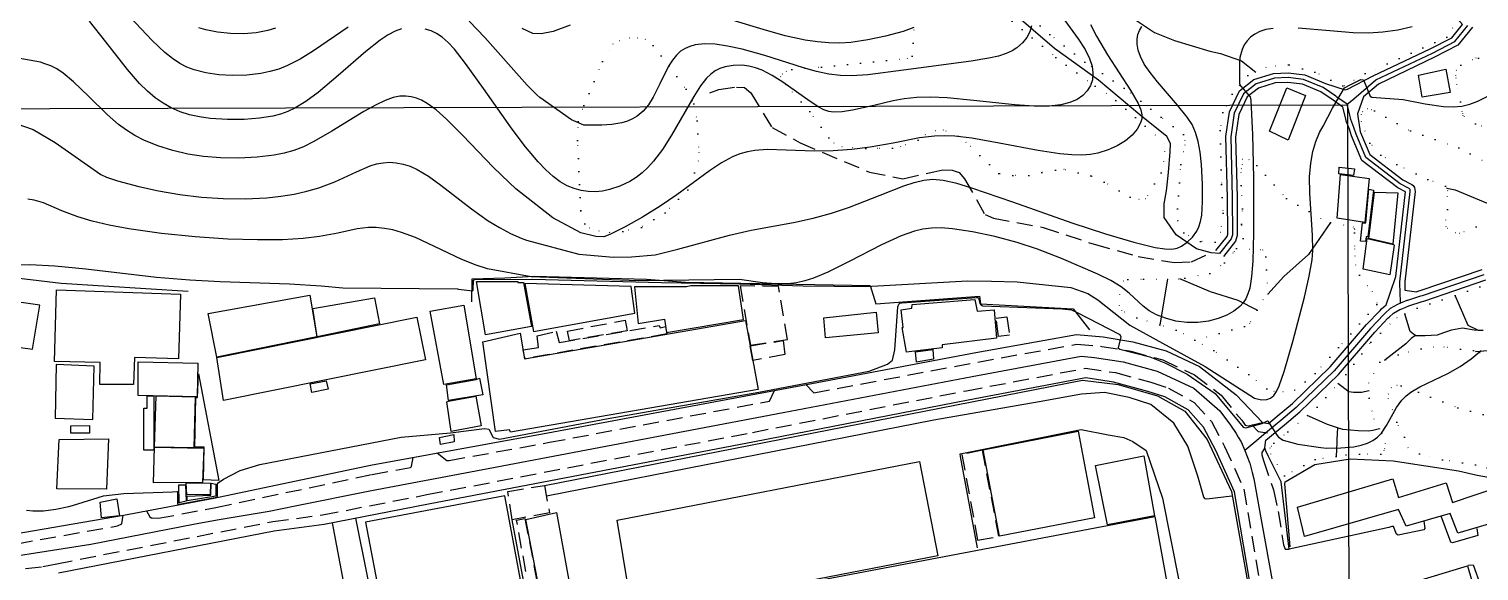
# Model space of a CAD drawing. Header units: millimetres. Extents: x 220021 to 223505, y 489325 to 491820.
# Drawn here: x 222277.7 to 222733.4, y 491116.6 to 491286.8 of the extents above; entities that cross this region are included whole.
import ezdxf

# ---------------------------------------------------------------- set-up
doc = ezdxf.new("R2010")
doc.units = ezdxf.units.MM
for name, pattern in [('15M2P5', [17.5, 15, -2.5]), ('5M2P5', [7.5, 5, -2.5]), ('AM4', [4, 0, -4])]:
    doc.linetypes.add(name, pattern=pattern)
for name, color, linetype in [('A0013110', 8, 'Continuous'), ('A0013117', 8, 'Continuous'), ('A0013118', 8, 'Continuous'), ('A0023119', 8, '5M2P5'), ('A0023210', 8, 'Continuous'), ('A0033324', 8, '5M2P5'), ('B0014110', 8, 'Continuous'), ('B0014111', 8, 'Continuous'), ('B0014112', 8, 'Continuous'), ('B0014113', 8, 'Continuous'), ('B0014116', 8, '5M2P5'), ('B0024120', 8, 'B0024120'), ('D0015112', 8, '15M2P5'), ('D0025111', 8, 'AM4'), ('F0017111', 8, 'Continuous'), ('F0017114', 8, 'Continuous'), ('F0047224', 8, 'Continuous'), ('zd001', 7, 'Continuous')]:
    doc.layers.add(name, color=color, linetype=linetype)
doc.linetypes.add('B0024120', pattern='A,10,-1.75,[133,ltypeshp.shx,S=0.75,R=0,X=0,Y=0],-3.25', length=15)

msp = doc.modelspace()

# ---------------------------------------------------------------- linework, layer by layer
at = {"layer": 'A0013110'}
for points in [[(222650.73, 491217.219), (222654.21, 491221.555), (222654.448, 491222.329), (222654.36, 491233.775), (222653.867, 491253.008), (222654.978, 491260.754), (222658.168, 491267.329), (222662.638, 491270.912), (222668.832, 491272.789), (222673.445, 491273.014), (222678.676, 491272.374), (222685.173, 491269.674), (222691.334, 491267.684), (222692.036, 491267.822), (222700.18, 491272.021), (222718.104, 491280.554), (222724.838, 491284.017), (222728.181, 491288.21), (222725.798, 491290.92), (222719.299, 491295.747), (222705.513, 491301.873), (222691.044, 491308.509), (222681.717, 491314.018)], [(222731.336, 491287.356), (222726.782, 491281.643), (222719.436, 491277.866), (222701.82, 491269.479), (222697.061, 491265.456), (222695.266, 491260.165), (222695.306, 491259.354), (222696.101, 491254.496), (222696.189, 491254.218), (222699.087, 491247.332), (222709.473, 491239.446), (222712.296, 491237.933), (222712.694, 491237.588), (222713.18, 491236.94), (222713.331, 491235.716), (222710.072, 491207.346), (222710.147, 491204.734), (222713.713, 491204.262), (222714.466, 491204.503), (222714.963, 491204.669), (222734.349, 491211.237)], [(222272.789, 491128.159), (222307.385, 491134.08), (222335.833, 491139.486), (222385.02, 491149.819), (222440.72, 491159.928), (222523.705, 491175.438), (222575.326, 491185.145), (222606.886, 491190.801), (222615.28, 491190.086), (222624.644, 491188.559), (222635.077, 491185.652), (222645.597, 491180.795), (222657.06, 491171.898), (222665.412, 491163.179), (222667.298, 491162.929), (222670.008, 491165.173), (222674.777, 491169.19), (222686.655, 491180.662), (222698.042, 491193.924), (222702.308, 491198.404), (222702.801, 491198.865), (222704.202, 491200.191), (222705.435, 491203.795), (222707.254, 491209.096), (222710.298, 491235.6), (222707.847, 491236.914), (222696.633, 491245.428), (222693.371, 491253.182), (222692.698, 491255.31), (222691.664, 491257.85), (222691.507, 491258.548), (222690.659, 491262.236), (222687.527, 491264.396), (222683.727, 491267.026), (222677.904, 491269.446), (222673.335, 491270.006), (222669.348, 491269.811), (222664.062, 491268.208), (222660.572, 491265.411), (222657.882, 491259.866), (222656.873, 491252.832), (222657.36, 491233.825), (222657.452, 491221.891), (222656.91, 491220.125), (222653.07, 491215.341)], [(222673.771, 491123.454), (222671.211, 491144.526), (222667.26, 491152.523), (222666.301, 491154.558), (222666.141, 491155.258), (222666.424, 491157.661), (222672.252, 491162.487), (222677.123, 491166.59), (222689.205, 491178.258), (222700.638, 491191.576), (222704.772, 491195.916), (222705.199, 491196.315), (222706.532, 491197.577), (222708.525, 491198.639), (222709.44, 491199.028), (222711.347, 491199.827), (222715.554, 491201.177), (222716.077, 491201.351), (222735.591, 491207.963)], [(222661.27, 491113.696), (222656.613, 491141.431), (222650.742, 491154.379), (222646.833, 491161.784), (222641.966, 491167.126), (222634.66, 491171.221), (222629.367, 491172.952), (222618.535, 491175.915), (222609.828, 491177.208), (222572.881, 491170.233), (222505.667, 491157.159), (222403.311, 491137.599), (222370.476, 491131.217), (222354.813, 491129.114), (222287, 491115.899)], [(222661.981, 491162.424), (222663.974, 491160.343), (222666.905, 491159.955)]]:
    msp.add_lwpolyline(points, dxfattribs=at)
at = {"layer": 'A0013117'}
msp.add_lwpolyline([(222651.9, 491216.28), (222649.25, 491216.517), (222644.606, 491217.739), (222638.227, 491222.146), (222634.503, 491227.521), (222634.467, 491231.83), (222635.149, 491235.965), (222635.818, 491241.662), (222636.372, 491248.148), (222636.44, 491250.858), (222635.283, 491253.028), (222626.81, 491259.777), (222613.869, 491270.666), (222599.95, 491280.608), (222586.562, 491292.203), (222577.003, 491300.447), (222573.206, 491306.816), (222567.304, 491321.598)], dxfattribs=at)
at = {"layer": 'A0013118'}
for points in [[(222655.747, 491140.09), (222647.84, 491139.133), (222647.334, 491139.253), (222646.917, 491139.712), (222645.082, 491146.305), (222641.924, 491155.727), (222637.49, 491162.98), (222630.225, 491168.872), (222623.472, 491171.077), (222615.668, 491172.663), (222608.529, 491172.144), (222595.156, 491169.732), (222562.12, 491163.938), (222440.381, 491140.069)], [(222575.769, 491123.807), (222570.415, 491152.543), (222570.34, 491153.413), (222608.352, 491161.012), (222616.846, 491159.313), (222621.735, 491158.529), (222624.589, 491157.279), (222628.814, 491154.404), (222633.935, 491139.415), (222646.791, 491074.502), (222646.89, 491073.36), (222645.483, 491071.206), (222644.165, 491070.309), (222481.747, 491038.734), (222480.624, 491039.137), (222479.164, 491040.198), (222478.577, 491041.12), (222466.337, 491103.06), (222467.244, 491103.252)], [(222380.344, 491133.135), (222387.413, 491097.769)], [(222732.71, 491129.897), (222733.057, 491127.748), (222725.096, 491125.461), (222724.528, 491125.578), (222721.491, 491133.801)], [(222379.315, 491098.917), (222373.139, 491131.735)], [(222716.069, 491132.239), (222716.347, 491129.936), (222716.036, 491129.483), (222707.974, 491127.841), (222707.459, 491128.17), (222706.485, 491130.556), (222706.009, 491130.492), (222705.042, 491130.277), (222673.771, 491123.454)], [(222729.889, 491118.386), (222731.548, 491118.512), (222736.408, 491105.155), (222745.162, 491112.923), (222737.688, 491131.584)]]:
    msp.add_lwpolyline(points, dxfattribs=at)
at = {"layer": 'A0023119'}
msp.add_lwpolyline([(222491.631, 491266.68), (222494.514, 491267.764), (222500.013, 491268.548), (222502.546, 491268.364), (222504.591, 491266.714), (222511.224, 491255.799), (222520.113, 491250.996), (222541.845, 491241.845), (222552.334, 491239.73), (222562.077, 491241.912), (222564.873, 491242.498), (222567.802, 491242.442), (222570.066, 491241.654), (222571.698, 491239.715), (222578.156, 491228.489), (222580.799, 491227.348), (222596.455, 491224.44), (222612.467, 491219.171), (222626.33, 491215.327), (222633.633, 491214.06), (222637.612, 491213.395), (222643.002, 491213.671), (222649.25, 491216.517)], dxfattribs=at)
at = {"layer": 'A0023210'}
for points in [[(222708.76, 491200.64), (222708.74, 491201.47), (222708.679, 491203.612), (222708.57, 491207.41), (222711.82, 491235.71), (222711.74, 491236.36), (222711.59, 491236.56), (222711.44, 491236.69), (222708.66, 491238.18), (222697.86, 491246.38), (222694.78, 491253.7), (222694.11, 491255.82), (222693.1, 491258.3), (222692.97, 491258.88), (222692.785, 491259.685), (222691.99, 491263.14), (222693.44, 491264.36), (222694.019, 491264.849), (222701, 491270.75), (222718.77, 491279.21), (222725.81, 491282.83), (222729.86, 491287.91)], [(222691.99, 491263.14), (222688.7, 491265.409), (222688.38, 491265.63), (222684.45, 491268.35), (222678.29, 491270.91), (222673.39, 491271.51), (222669.09, 491271.3), (222663.35, 491269.56), (222659.37, 491266.37), (222656.43, 491260.31), (222655.37, 491252.92), (222655.86, 491233.8), (222655.95, 491222.11), (222655.56, 491220.84), (222651.9, 491216.28)], [(222734.97, 491209.6), (222715.52, 491203.01), (222715.01, 491202.84), (222710.93, 491201.531), (222710.74, 491201.47), (222708.76, 491200.64), (222707.77, 491200.22), (222705.5, 491199.01), (222705.367, 491198.884), (222704, 491197.59), (222703.54, 491197.16), (222699.34, 491192.75), (222687.93, 491179.46), (222675.95, 491167.89), (222671.13, 491163.83), (222665.761, 491159.384), (222664.21, 491158.1), (222659.77, 491154.42)], [(222256.96, 491118.72), (222297.19, 491124.99), (222329.43, 491131.23), (222336.87, 491132.66), (222353.15, 491135.35), (222361.32, 491137), (222385.32, 491141.86), (222422.02, 491148.76), (222514.69, 491166.3), (222574.1, 491177.69), (222608.36, 491184), (222612.55, 491183.65), (222621.59, 491182.24), (222632.22, 491179.3), (222643.78, 491173.96), (222651.95, 491166.84), (222655.31, 491162.41), (222657.04, 491159.71), (222657.755, 491158.586), (222658.65, 491157.18), (222659.77, 491154.42), (222661.304, 491150.664), (222661.4, 491150.43), (222662.14, 491147.52), (222662.65, 491145.5), (222664.94, 491132.66), (222668.57, 491112.41)]]:
    msp.add_lwpolyline(points, dxfattribs=at)
at = {"layer": 'A0033324'}
for points in [[(222521.875, 491175.095), (222524.325, 491172.502), (222575.868, 491182.194), (222607.026, 491187.778), (222614.911, 491187.107), (222623.998, 491185.625), (222634.039, 491182.827), (222644.028, 491178.215), (222652.36, 491171.749), (222658.841, 491163.884), (222659.918, 491162.332), (222660.317, 491162.249), (222660.82, 491162.168), (222665.412, 491163.179)], [(222276.657, 491117.313), (222282.102, 491117.99), (222286.423, 491118.843), (222354.326, 491132.076), (222369.99, 491134.179), (222402.743, 491140.545), (222505.099, 491160.105), (222572.316, 491173.179), (222609.768, 491180.25), (222619.153, 491178.856), (222630.23, 491175.826), (222635.871, 491173.981), (222643.857, 491169.505), (222649.308, 491163.522), (222653.437, 491155.7), (222659.507, 491142.314), (222664.227, 491114.201)], [(222405.992, 491153.625), (222409.056, 491151.307), (222409.496, 491151.224), (222409.802, 491151.268), (222441.263, 491156.978), (222510.397, 491169.899), (222512.033, 491173.256)], [(222314.63, 491135.456), (222315.681, 491133.554), (222316.153, 491133.308), (222316.447, 491133.257), (222318.366, 491133.113), (222336.421, 491136.544), (222385.596, 491146.875), (222397.625, 491149.058), (222397.743, 491149.146), (222397.872, 491149.403), (222398.421, 491152.251)], [(222666.141, 491155.258), (222665.105, 491153.812), (222665.123, 491153.457), (222665.205, 491153.065), (222665.627, 491151.295), (222668.79, 491142.041), (222670.288, 491135.284), (222671.994, 491124.792), (222672.456, 491123.462), (222673.771, 491123.454)], [(222254.955, 491125.211), (222257.189, 491122.297), (222257.483, 491122.227), (222258.027, 491122.213), (222258.378, 491122.23), (222273.867, 491125.138), (222305.505, 491130.715), (222306.904, 491131.396), (222307.283, 491134.062)]]:
    msp.add_lwpolyline(points, dxfattribs=at)
at = {"layer": 'B0014110'}
msp.add_lwpolyline([(222296.743, 491162.241), (222296.779, 491159.857), (222290.82, 491159.845), (222290.815, 491162.123)], close=True, dxfattribs=at)
at = {"layer": 'B0014111'}
for points in [[(222689.476, 491243.388), (222694.266, 491242.856), (222694.007, 491240.776), (222689.349, 491241.249)], [(222698.891, 491239.787), (222697.557, 491225.955), (222688.805, 491227.337), (222689.923, 491241.034)], [(222700.226, 491236.103), (222698.47, 491221.484), (222697.987, 491221.468), (222697.785, 491220.018), (222696.13, 491220.19), (222696.791, 491225.888), (222697.831, 491225.861), (222698.79, 491236.437)], [(222707.866, 491235.3), (222706.35, 491219.191), (222698.744, 491220.975), (222700.528, 491235.559)], [(222706.483, 491219.055), (222706.7, 491218.833), (222705.35, 491209.582), (222696.974, 491211.31), (222698.252, 491220.984)], [(222421.206, 491190.74), (222418.346, 491207.431), (222431.293, 491207.424), (222431.292, 491207.113), (222433.17, 491207.17), (222435.683, 491193.363)], [(222433.565, 491206.826), (222436.277, 491191.733), (222468.072, 491197.527), (222466.985, 491205.945)], [(222467.952, 491205.757), (222469.207, 491194.307), (222477.42, 491195.628), (222478.102, 491191.427), (222502.301, 491195.491), (222500.697, 491206.075), (222485.73, 491206.117), (222484.354, 491205.821)], [(222325.348, 491203.491), (222324.714, 491183.178), (222310.897, 491183.609), (222310.519, 491175.134), (222299.946, 491175.145), (222300.076, 491182.074), (222285.738, 491182.344), (222286.383, 491204.847)], [(222336.756, 491183.722), (222334.051, 491197.4), (222365.948, 491203.146), (222368.223, 491190.104)], [(222366.9, 491198.969), (222386.244, 491202.338), (222387.816, 491194.137), (222368.287, 491190.112)], [(222581.719, 491189.646), (222564.662, 491187.56), (222564.666, 491186.645), (222553.493, 491185.233), (222552.163, 491192.995), (222552.45, 491193.072), (222551.776, 491198.599), (222555.208, 491199.108), (222555.315, 491200.28), (222574.983, 491201.774), (222575.688, 491198.165), (222581.016, 491198.618)], [(222402.331, 491182.904), (222338.852, 491170.126), (222336.779, 491183.572), (222399.56, 491196.316)], [(222414.364, 491200.089), (222418.24, 491176.861), (222408.082, 491175.122), (222403.74, 491198.162)], [(222544.531, 491191.381), (222528.08, 491189.746), (222527.547, 491196.113), (222543.933, 491197.858)], [(222506.84, 491173.568), (222428.983, 491160.128), (222428.715, 491160.886), (222424.305, 491160.412), (222420.308, 491188.534), (222432.022, 491191.232), (222433.476, 491183.237), (222502.859, 491195.24)], [(222562.006, 491183.104), (222556.663, 491182.17), (222556.348, 491185.406), (222561.809, 491186.076)], [(222285.971, 491164.578), (222297.804, 491164.155), (222298.161, 491180.85), (222286.228, 491181.447)], [(222312.053, 491182.234), (222330.816, 491181.824), (222330.517, 491171.271), (222312.003, 491171.708)], [(222330.948, 491178.505), (222337.39, 491144.983), (222332.527, 491145.192), (222332.813, 491155.415), (222329.826, 491155.482), (222330.173, 491171.079), (222330.715, 491171.095)], [(222371.729, 491173.671), (222366.62, 491172.621), (222366.091, 491175.373), (222371.141, 491176.321)], [(222418.227, 491176.671), (222419.291, 491177.159), (222420.354, 491171.863), (222409.513, 491170.104), (222408.917, 491174.991)], [(222316.989, 491154.494), (222313.751, 491154.496), (222313.758, 491167.658), (222314.871, 491167.657), (222314.873, 491171.623), (222316.982, 491171.552)], [(222317.203, 491155.458), (222317.664, 491171.574), (222329.931, 491171.274), (222329.566, 491155.195)], [(222418.127, 491171.45), (222419.791, 491162.18), (222410.408, 491160.37), (222408.989, 491169.677), (222409.543, 491169.861)], [(222577.563, 491154.664), (222607.409, 491160.485), (222612.515, 491133.226), (222582.711, 491127.499)], [(222302.118, 491142.3), (222286.453, 491142.371), (222287.21, 491157.902), (222302.654, 491158.033)], [(222317.203, 491155.458), (222332.609, 491155.13), (222332.233, 491144.372), (222316.825, 491144.257)], [(222411.348, 491157.089), (222407.075, 491156.333), (222406.696, 491158.522), (222411.189, 491159.454)], [(222462.58, 491132.506), (222557.578, 491150.963), (222563.283, 491121.364), (222477.904, 491104.836), (222478.388, 491102.352), (222467.879, 491100.222)], [(222616.649, 491131.057), (222612.862, 491149.748), (222628.082, 491152.714), (222631.442, 491133.887)], [(222324.799, 491143.609), (222326.893, 491143.613), (222327.094, 491138.459), (222324.928, 491137.942)], [(222334.69, 491140.584), (222327.28, 491140.466), (222327.155, 491144.244), (222334.726, 491144.187)], [(222336.47, 491143.868), (222336.449, 491140.017), (222327.431, 491138.606), (222327.471, 491140.1), (222334.852, 491140.365), (222334.946, 491144.128)], [(222300.112, 491138.23), (222305.331, 491139.245), (222306.149, 491133.893), (222300.536, 491133.268)], [(222388.44, 491106.115), (222432.229, 491113.805), (222427.248, 491140.172), (222383.497, 491131.879)], [(222443.489, 491134.896), (222448.583, 491106.705), (222439.315, 491104.611), (222433.859, 491132.784)], [(222478.164, 491104.563), (222631.479, 491133.685), (222638.104, 491097.32), (222485.023, 491068.052)]]:
    msp.add_lwpolyline(points, close=True, dxfattribs=at)
msp.add_lwpolyline([(222247.395, 491152.356), (222251.398, 491151.733), (222252.505, 491159.535), (222256.775, 491159.113), (222261.431, 491188.607), (222278.779, 491186.204), (222281.077, 491200.049), (222249.136, 491204.531), (222247.293, 491191.497)], dxfattribs=at)
at = {"layer": 'B0014112'}
for points in [[(222724.311, 491266.844), (222715.518, 491265.316), (222714.35, 491272.316), (222722.933, 491274.154)], [(222678.915, 491265.831), (222673.442, 491251.897), (222667.574, 491254.728), (222673.004, 491268.305)]]:
    msp.add_lwpolyline(points, close=True, dxfattribs=at)
at = {"layer": 'B0014113'}
for points in [[(222742.779, 491133.201), (222726.772, 491128.46), (222724.365, 491134.629), (222710.507, 491130.637), (222708.112, 491135.91), (222678.531, 491127.351), (222676.372, 491136.656), (222706.293, 491145.522), (222708.085, 491139.677), (222723.06, 491144.207), (222725.078, 491138.123), (222739.681, 491143.048), (222740.479, 491144.692), (222742.354, 491145.098), (222742.816, 491145.039), (222743.582, 491144.722), (222744.359, 491143.739), (222744.43, 491142.765), (222744.428, 491142.349), (222743.953, 491141.431), (222741.186, 491140.132)], [(222732.749, 491107.999), (222682.852, 491093.225), (222680.636, 491103.319), (222729.83, 491118.226)]]:
    msp.add_lwpolyline(points, close=True, dxfattribs=at)
at = {"layer": 'B0014116'}
for points in [[(222504.424, 491187.466), (222516.095, 491189.284), (222513.277, 491205.929), (222501.164, 491206.088)], [(222584.983, 491196.388), (222585.835, 491190.592), (222582.397, 491190.166), (222581.666, 491195.937)], [(222432.97, 491186.063), (222437.864, 491186.757), (222437.446, 491190.424), (222443.433, 491191.879), (222444.354, 491188.344), (222475.743, 491193.646), (222476.026, 491192.973), (222477.746, 491193.318), (222478.139, 491190.997), (222433.487, 491183.246)], [(222447.535, 491188.883), (222446.936, 491191.926), (222465.083, 491195.291), (222465.702, 491191.952)], [(222504.385, 491187.319), (222514.708, 491188.903), (222515.284, 491184.53), (222505.163, 491182.711)], [(222570.898, 491153.148), (222575.833, 491126.218), (222582.529, 491127.475), (222577.323, 491154.481)], [(222441.264, 491134.831), (222429.608, 491132.637), (222428.175, 491141.561), (222439.702, 491143.466)], [(222435.184, 491109.007), (222430.946, 491132.502), (222433.537, 491133.05), (222438.083, 491109.496)]]:
    msp.add_lwpolyline(points, close=True, dxfattribs=at)
at = {"layer": 'B0024120'}
for points in [[(222247.265, 491202.012), (222249.104, 491211.58), (222287.831, 491206.959), (222327.779, 491204.391)], [(222439.702, 491143.466), (222608.791, 491176.483), (222619.981, 491175.136), (222632.316, 491171.549), (222640.95, 491166.728), (222647.979, 491157.91), (222655.584, 491141.525), (222662.623, 491102.103), (222672.511, 491022.899), (222668.059, 491014.077), (222657.262, 491012.162), (222581.459, 491000.113), (222490.941, 490981.199)], [(222674.061, 491124.125), (222672.338, 491143.946), (222672.473, 491144.599), (222681.855, 491150.048), (222692.869, 491151.782), (222706.457, 491151.187), (222727.002, 491148.016), (222732.808, 491146.669), (222741.715, 491145.103)], [(222458.427, 490974.051), (222448.358, 491031.753), (222439.197, 491081.15), (222429.608, 491132.637)]]:
    msp.add_lwpolyline(points, dxfattribs=at)
at = {"layer": 'D0015112'}
for points in [[(222604.178, 491311.166), (222605.653, 491306.662), (222606.271, 491305.445), (222607.17, 491303.905), (222609.259, 491301.325), (222620.686, 491292.743), (222631.387, 491285.673), (222637.657, 491283.113), (222648.777, 491279.811), (222652.148, 491279.036), (222658.78, 491276.734), (222663.218, 491273.248)], [(222723.313, 491236.81), (222725.896, 491236.275), (222740.666, 491230.172)], [(222686.78, 491225.998), (222679.801, 491215.918), (222672.024, 491209.035), (222667.064, 491203.515)], [(222635.536, 491208.233), (222633.073, 491193.833)], [(222663.664, 491198.449), (222657.704, 491201.561), (222649.014, 491204.184), (222639.36, 491208.319)], [(222733.203, 491192.128), (222730.042, 491193.687), (222725.911, 491203.104)], [(222713.781, 491190.428), (222712.84, 491190.919), (222711.748, 491191.747), (222710.145, 491197.323)], [(222733.203, 491192.128), (222731.85, 491192.186), (222728.26, 491192.775), (222724.769, 491192.186), (222722.271, 491191.365), (222720.264, 491190.653), (222716.445, 491190.404), (222713.781, 491190.428)], [(222734.73, 491192.062), (222733.203, 491192.128)], [(222713.781, 491190.428), (222713.281, 491190.432), (222712.097, 491189.557), (222710.389, 491187.924), (222703.771, 491182.756)], [(222732.373, 491185.528), (222739.655, 491186.099), (222741.353, 491186.289), (222744.05, 491186.639)], [(222698.75, 491173.13), (222696.57, 491172.658), (222695.177, 491172.589), (222693.925, 491172.63), (222692.48, 491172.828), (222689.029, 491175.421)], [(222688.89, 491161.559), (222685.81, 491162.53), (222679.415, 491165.348)], [(222688.89, 491161.559), (222688.716, 491157.842), (222688.703, 491156.882), (222688.464, 491152.526)], [(222702.081, 491161.243), (222700.002, 491160.648), (222698.638, 491160.454), (222695.443, 491160.59), (222690.569, 491161.029), (222688.89, 491161.559)]]:
    msp.add_lwpolyline(points, dxfattribs=at)
at = {"layer": 'D0025111'}
for points in [[(222725.148, 491287.112), (222723.252, 491284.25), (222697.649, 491272.744), (222691.178, 491268.87), (222690.572, 491268.945), (222681.861, 491273.189), (222673.519, 491275.533), (222666.518, 491274.749), (222663.218, 491273.248), (222660.758, 491272.129), (222655.824, 491266.327), (222652.92, 491260.497), (222652.069, 491254.851), (222652.519, 491237.938), (222652.984, 491228.945), (222652.125, 491222.905), (222650.447, 491219.821), (222645.833, 491220.05), (222640.659, 491222.74), (222638.742, 491226.642), (222638.651, 491230.32), (222639.684, 491244.245), (222641.058, 491250.331), (222641.036, 491251.622), (222640.486, 491253.653), (222633.529, 491259.037), (222621.863, 491268.204), (222609.524, 491276.4), (222598.543, 491285.051), (222585.768, 491296.485)], [(222586.727, 491289.22), (222600.366, 491277.853), (222612.767, 491268.81), (222619.13, 491264.674), (222619.285, 491264.329), (222634.544, 491250.965), (222634.523, 491248.313), (222634.223, 491245.249), (222633.498, 491241.623), (222628.583, 491233.478), (222626.632, 491233.199), (222623.817, 491233.941), (222615.583, 491238.709), (222611.431, 491240.611), (222602.992, 491242.676), (222600.283, 491242.424), (222595.977, 491241.696), (222591.915, 491240.792), (222586.944, 491240.806), (222582.502, 491241.359), (222572.198, 491251.128), (222569.761, 491253.146), (222565.072, 491255.053), (222562.569, 491254.78), (222559.406, 491253.614), (222557.121, 491251.861), (222551.744, 491249.826), (222549.117, 491249.391), (222544.463, 491249.199), (222540.737, 491249.217), (222533.305, 491249.731), (222530.768, 491250.894), (222529.076, 491252.568), (222523.144, 491260.848), (222515.672, 491269.257), (222513.926, 491271.763), (222514.38, 491272.64), (222515.644, 491273.462), (222517.454, 491273.998), (222521.65, 491274.475), (222526.767, 491274.808), (222553.682, 491277.522), (222555.27, 491278.219), (222556.11, 491289.85)], [(222737.944, 491254.634), (222732.347, 491257.015), (222728.474, 491259.488), (222728.312, 491260.208), (222728.163, 491260.72), (222727.595, 491263.92), (222726.441, 491269.214), (222726.212, 491271.306), (222726.146, 491272.179), (222726.237, 491273.745), (222727.663, 491275.372), (222732.399, 491277.717), (222733.219, 491277.573), (222737.421, 491275.976)], [(222723.46, 491230.099), (222723.563, 491235.956), (222723.446, 491236.638), (222723.313, 491236.81), (222722.855, 491237.401), (222717.312, 491239.504), (222707.538, 491244.236), (222702.584, 491247.146), (222699.125, 491250.884), (222696.425, 491257.685), (222696.474, 491259.874), (222696.797, 491260.786), (222698.242, 491261.783), (222699.671, 491261.522), (222700.548, 491261.093), (222711.876, 491254.796), (222727.049, 491249.454), (222736.827, 491244.232)], [(222657.148, 491217.816), (222659.28, 491220.99), (222658.802, 491225.503), (222659.067, 491230.305), (222658.702, 491237.596), (222658.69, 491242.889), (222659.13, 491244.171), (222658.98, 491245.854), (222661.07, 491245.75), (222663.546, 491243.938), (222672.929, 491233.543), (222685.426, 491226.259), (222686.78, 491225.998), (222693.859, 491224.636), (222694.195, 491224.174), (222694.233, 491223.822), (222694.285, 491222.805), (222694.286, 491217.767), (222694.349, 491215.561), (222694.552, 491212.738), (222695.899, 491209.516), (222699.8, 491204.4), (222701.341, 491200.812), (222701.264, 491200.266), (222689.275, 491186.792), (222681.942, 491178.587), (222675.385, 491173.272), (222671.865, 491172.833), (222669.071, 491172.924), (222666.699, 491173.729), (222661.032, 491178.299), (222650.085, 491185.769), (222644.091, 491189.038)], [(222736.294, 491226.186), (222727.355, 491222.571), (222726.013, 491222.754), (222723.613, 491224.076), (222723.054, 491224.67), (222722.95, 491226.706), (222723.46, 491230.099)], [(222644.091, 491189.038), (222638.247, 491192.225), (222633.073, 491193.833), (222625.83, 491196.084), (222621.208, 491198.242), (222620.467, 491199.912), (222620.564, 491203.353), (222620.875, 491205.867), (222621.59, 491207.652), (222623.024, 491208.114), (222627.998, 491208.178), (222635.536, 491208.233), (222638.886, 491208.258), (222639.36, 491208.319), (222640.996, 491208.531), (222648.814, 491210.037), (222653.438, 491213.289), (222656.559, 491216.939), (222657.148, 491217.816)], [(222657.148, 491217.816), (222664.586, 491217.553), (222665.344, 491217.382), (222666.429, 491215.27), (222667.064, 491203.515), (222665.538, 491201.817), (222663.664, 491198.449), (222661.403, 491194.384), (222659.683, 491193.358), (222644.091, 491189.038)], [(222741.536, 491182.45), (222732.373, 491185.528), (222731.646, 491185.772), (222722.493, 491186.825), (222719.137, 491186.858), (222715.206, 491186.373), (222708.014, 491184.411), (222703.771, 491182.756), (222702.233, 491182.156), (222698.644, 491175.687), (222698.75, 491173.13), (222698.844, 491170.864), (222700.34, 491164.378), (222702.081, 491161.243), (222702.915, 491159.74), (222703.898, 491156.642), (222703.768, 491155.076), (222703.534, 491154.376), (222702.565, 491153.207), (222695.878, 491153.276), (222691.52, 491152.966), (222688.464, 491152.526), (222681.926, 491151.585), (222672.239, 491146.437), (222668.012, 491153.286), (222667.752, 491155.188), (222668.101, 491155.727), (222668.91, 491156.733), (222673.335, 491160.249), (222679.415, 491165.348), (222682.546, 491167.974), (222689.029, 491175.421), (222691.51, 491178.272), (222699.428, 491188.46), (222707.592, 491196.12), (222710.145, 491197.323), (222714.02, 491199.149), (222725.911, 491203.104), (222729.815, 491204.402), (222741.679, 491208.563)], [(222746.925, 491142.626), (222744.164, 491145.789), (222739.767, 491147.733), (222732.287, 491149.863), (222721.98, 491151.529), (222714.705, 491153.34), (222711.095, 491155.291), (222709.974, 491158.567), (222707.614, 491163.322), (222704.93, 491170.602), (222704.899, 491172.08), (222705.818, 491174.102), (222707.589, 491174.9), (222708.891, 491174.714), (222714.384, 491172.707), (222726.754, 491167.827), (222744.127, 491163.145), (222752.545, 491163.076)]]:
    msp.add_lwpolyline(points, dxfattribs=at)
msp.add_lwpolyline([(222477.606, 491229.061), (222470.151, 491224.478), (222464.301, 491223.181), (222460.149, 491222.913), (222456.925, 491223.272), (222453.859, 491224.195), (222452.433, 491225.547), (222451.108, 491229.729), (222450.096, 491251.774), (222450.348, 491257.68), (222452.129, 491262.726), (222457.952, 491276.531), (222461.223, 491282.088), (222463.231, 491283.175), (222466.313, 491284.01), (222468.956, 491284.031), (222471.354, 491283.575), (222473.896, 491281.623), (222484.277, 491267.85), (222486.616, 491263.24), (222487.694, 491257.941), (222488.186, 491248.011), (222488.089, 491245.32), (222486.875, 491241.551), (222484.735, 491236.24)], close=True, dxfattribs=at)
at = {"layer": 'F0017111'}
for points, elevation in [([(222555.788, 491287.199), (222552.407, 491286.015), (222546.913, 491284.485), (222541.309, 491283.313), (222535.957, 491282.572), (222532.521, 491282.356), (222529.073, 491282.389), (222525.492, 491282.692), (222521.67, 491283.28), (222515.375, 491284.669), (222508.393, 491286.569), (222487.877, 491292.735)], 85), ([(222269.09, 491258.711), (222278.999, 491255.223), (222285.974, 491251.156), (222300.273, 491241.106), (222302.071, 491240.247), (222305.527, 491239.054), (222312.215, 491237.297), (222318.438, 491235.96), (222325.123, 491234.821), (222331.932, 491234.007), (222338.781, 491233.553), (222345.646, 491233.468), (222352.438, 491233.784), (222356.835, 491234.245), (222361.056, 491234.926), (222365.044, 491235.833), (222368.76, 491236.935), (222373.78, 491238.806), (222380.594, 491241.871), (222384.947, 491243.744), (222386.967, 491244.381), (222388.985, 491244.779), (222391.041, 491244.915), (222393.142, 491244.78), (222395.282, 491244.366), (222397.458, 491243.663), (222399.683, 491242.664), (222403.219, 491240.582), (222407.176, 491237.761), (222416.741, 491230.329), (222422.012, 491226.568), (222425.528, 491224.39), (222428.985, 491222.561), (222432.36, 491221.07), (222434.052, 491220.455), (222450.509, 491216.075), (222461.366, 491215.126), (222467.076, 491215.198), (222474.479, 491215.896), (222481.66, 491217.626), (222497.901, 491222.076), (222504.648, 491223.636), (222518.021, 491226.051), (222524.204, 491227.335), (222529.956, 491228.903), (222535.548, 491230.797), (222545.18, 491234.569), (222552.646, 491237.48), (222555.932, 491238.583), (222558.882, 491239.305), (222561.764, 491239.563), (222564.964, 491239.286), (222568.895, 491238.416), (222573.869, 491236.926), (222586.817, 491232.45), (222605.462, 491225.899), (222615.99, 491222.461), (222624.929, 491219.817), (222631.587, 491218.197), (222634.68, 491217.72), (222636.917, 491217.669), (222638.573, 491217.971), (222639.91, 491218.552), (222641.713, 491219.808), (222643.343, 491221.407), (222644.694, 491223.257), (222645.387, 491224.649), (222645.909, 491226.29), (222646.272, 491228.336), (222646.547, 491232.495), (222646.524, 491238.04), (222646.189, 491244.195), (222645.771, 491248.077), (222645.174, 491251.457), (222644.351, 491254.29), (222643.23, 491256.749), (222641.732, 491259.087), (222638.679, 491262.861), (222632.323, 491270.168), (222630.027, 491273.068), (222628.217, 491275.731), (222626.976, 491278.092), (222626.249, 491280.161), (222625.937, 491281.977), (222625.941, 491283.583), (222626.191, 491285.018), (222626.687, 491286.32), (222627.462, 491287.52)], 65), ([(222611.302, 491288.187), (222613.175, 491284.543), (222616.669, 491278.619), (222623.94, 491267.36), (222626.268, 491263.355), (222627.112, 491261.398), (222627.461, 491259.843), (222627.407, 491258.512), (222627.031, 491257.252), (222625.97, 491255.347), (222624.372, 491253.454), (222622.276, 491251.67), (222619.74, 491250.086), (222616.845, 491248.769), (222613.64, 491247.787), (222611.267, 491247.36), (222608.567, 491247.155), (222605.394, 491247.21), (222601.632, 491247.551), (222594.888, 491248.57), (222582.602, 491250.907), (222574.064, 491252.457), (222568.706, 491253.109), (222565.437, 491253.249), (222562.275, 491253.136), (222557.554, 491252.549), (222549.301, 491250.943), (222542.065, 491249.642), (222536.317, 491248.905), (222530.421, 491248.505), (222524.563, 491248.451), (222515.618, 491248.758), (222509.705, 491248.899), (222505.871, 491248.66), (222503.48, 491248.238), (222501.15, 491247.56), (222498.834, 491246.614), (222495.296, 491244.695), (222491.565, 491242.203), (222481.352, 491234.68), (222476.096, 491231.096), (222470.529, 491227.629), (222465.107, 491224.591), (222460.285, 491222.243), (222458.395, 491221.466), (222455.817, 491221.568), (222451.146, 491222.8), (222442.332, 491227.467), (222430.762, 491236.611), (222428.566, 491238.511), (222423.556, 491243.351), (222414.015, 491253.294), (222408.884, 491258.468), (222405.664, 491261.353), (222402.842, 491263.416), (222401.111, 491264.379), (222399.446, 491265.057), (222397.798, 491265.49), (222396.105, 491265.695), (222394.27, 491265.635), (222392.162, 491265.215), (222389.638, 491264.324), (222386.588, 491262.875), (222382.983, 491260.86), (222372.846, 491254.66), (222367.248, 491251.414), (222363.989, 491249.799), (222360.958, 491248.599), (222357.944, 491247.731), (222354.75, 491247.111), (222349.405, 491246.511), (222343.633, 491246.252), (222337.906, 491246.329), (222332.574, 491246.746), (222327.621, 491247.5), (222322.883, 491248.591), (222318.253, 491250.03), (222313.795, 491251.855), (222310.986, 491253.31), (222308.342, 491254.965), (222305.853, 491256.816), (222302.301, 491259.915), (222296.407, 491265.674), (222291.683, 491270.176), (222288.406, 491272.913), (222286.422, 491274.263), (222284.558, 491275.23), (222282.742, 491275.854), (222281.339, 491276.394), (222274.864, 491277.529)], 70), ([(222378.051, 491287.355), (222367.103, 491279.899), (222362.944, 491277.309), (222358.944, 491275.265), (222356.238, 491274.202), (222353.438, 491273.373), (222350.551, 491272.765), (222346.121, 491272.233), (222341.689, 491272.112), (222337.386, 491272.362), (222333.339, 491272.959), (222329.643, 491273.906), (222327.353, 491274.78), (222325.114, 491275.933), (222322.831, 491277.451), (222320.418, 491279.401), (222316.473, 491283.142), (222309.533, 491290.458)], 80), ([(222592.75, 491287.734), (222592.231, 491285.898), (222591.29, 491284.105), (222589.96, 491282.398), (222588.209, 491280.843), (222586.7, 491279.906), (222584.791, 491279.053), (222582.365, 491278.282), (222579.347, 491277.59), (222573.801, 491276.669), (222552.552, 491273.861), (222541.35, 491272.39), (222536.215, 491272.058), (222532.732, 491272.161), (222529.071, 491272.608), (222525.175, 491273.426), (222521.102, 491274.537), (222508.947, 491278.4), (222501.841, 491280.415), (222497.244, 491281.424), (222493.304, 491281.975), (222489.965, 491282.076), (222487.12, 491281.757), (222485.441, 491281.317), (222483.901, 491280.671), (222482.479, 491279.769), (222481.154, 491278.556), (222479.906, 491276.991), (222478.721, 491275.073), (222475.965, 491269.497), (222473.908, 491265.405), (222472.362, 491262.957), (222470.708, 491260.984), (222468.84, 491259.396), (222467.42, 491258.532), (222465.82, 491257.827), (222464.009, 491257.285), (222460.918, 491256.774), (222457.701, 491256.555), (222452.038, 491256.519), (222448.245, 491258.255), (222438.287, 491265.205), (222437.333, 491266.072), (222434.324, 491269.128), (222420.983, 491284.049), (222416.051, 491289.264)], 80), ([(222447.795, 491287.979), (222442.486, 491286.019), (222438.677, 491285.212), (222436.023, 491285.327), (222432.676, 491286.941)], 85), ([(222712.421, 491287.466), (222707.845, 491286.431), (222703.226, 491285.743), (222698.672, 491285.472), (222693.866, 491285.58), (222686.498, 491286.17), (222676.59, 491287.015)], 60), ([(222668.694, 491286.966), (222666.392, 491286.573), (222664.494, 491285.976), (222662.921, 491285.19), (222661.61, 491284.226), (222660.527, 491283.089), (222659.651, 491281.786), (222658.968, 491280.319), (222658.289, 491277.834), (222658.113, 491275.884), (222658.186, 491269.576), (222658.519, 491268.8), (222661.514, 491265.42), (222661.736, 491264.367), (222662.127, 491255.675), (222662.27, 491253.743), (222662.546, 491239.77), (222662.576, 491222.629), (222662.339, 491213.808), (222661.957, 491208.996), (222661.351, 491205.422), (222660.798, 491203.578), (222660.109, 491202.062), (222659.264, 491200.787), (222658.249, 491199.671), (222656.383, 491198.179), (222654.104, 491196.88), (222651.426, 491195.808), (222648.387, 491195.016), (222645.081, 491194.581), (222641.629, 491194.586), (222638.175, 491195.062), (222634.923, 491195.924), (222632.082, 491197.039), (222629.76, 491198.313), (222627.828, 491199.74), (222623.444, 491203.805), (222620.954, 491205.784), (222617.712, 491207.796), (222613.656, 491209.807), (222602.177, 491214.692), (222594.677, 491217.597), (222588.303, 491219.684), (222581.282, 491221.56), (222574.211, 491223.065), (222567.899, 491224.028), (222564.386, 491224.302), (222561.358, 491224.265), (222558.633, 491223.921), (222555.998, 491223.275), (222551.833, 491221.774), (222545.632, 491218.952), (222535.441, 491213.739), (222528.765, 491210.439), (222524.237, 491208.553), (222521.488, 491207.675), (222518.88, 491207.09), (222516.318, 491206.766), (222512.377, 491206.695), (222508.208, 491207.012), (222501, 491208.052), (222469.152, 491207.73), (222435.496, 491208.983), (222421.832, 491211.478), (222418.273, 491212.623), (222413.774, 491214.427), (222405.143, 491218.517), (222399.163, 491221.249), (222394.794, 491222.887), (222392.03, 491223.659), (222389.393, 491224.158), (222386.868, 491224.392), (222384.43, 491224.383), (222380.868, 491223.973), (222374.735, 491222.657), (222369.034, 491221.576), (222363.826, 491220.97), (222357.4, 491220.606), (222349.479, 491220.528), (222340.187, 491220.79), (222329.954, 491221.449), (222319.33, 491222.542), (222309.073, 491224.026), (222302.89, 491225.183), (222297.515, 491226.433), (222293.094, 491227.731), (222288.043, 491229.64), (222282.221, 491232.177), (222279.291, 491233.056), (222277.33, 491233.353)], 60), ([(222355.179, 491286.983), (222352.793, 491286.251), (222349.113, 491285.564), (222345.15, 491285.277), (222341.001, 491285.335), (222336.972, 491285.723), (222333.333, 491286.453), (222331.131, 491287.171)], 85), ([(222273.571, 491212.748), (222277.95, 491212.769), (222285.865, 491212.361), (222295.591, 491211.415), (222317.8, 491208.876), (222328.221, 491207.967), (222337.753, 491207.446), (222359.532, 491206.725), (222369.482, 491206.136), (222376.327, 491205.454), (222412.368, 491205.14), (222412.684, 491205.106), (222417.098, 491204.562), (222417.252, 491204.715), (222417.367, 491207.863), (222417.675, 491208.055), (222435.963, 491208.247), (222476.455, 491207.154), (222501.015, 491206.774), (222521.015, 491206.131), (222540.705, 491205.88), (222572.644, 491207.669), (222580.225, 491207.597), (222588.272, 491207.38), (222605.131, 491205.54), (222610.514, 491203.7), (222613.631, 491201.718), (222623.689, 491193.792), (222633.889, 491188.131), (222647.348, 491180.771), (222662.883, 491170.853), (222665.082, 491170.367), (222666.699, 491170.399), (222667.909, 491170.848), (222668.881, 491171.657), (222669.752, 491172.893), (222670.631, 491174.748), (222672.171, 491179.185), (222674.893, 491188.661), (222678.524, 491202.56), (222680.073, 491209.196), (222680.932, 491214.233), (222681.162, 491217.232), (222681.097, 491222.03), (222680.217, 491235.171), (222680.171, 491240.292), (222680.508, 491244.626), (222681.165, 491248.277), (222682.083, 491251.423), (222683.284, 491254.282), (222684.41, 491256.296), (222687.326, 491261.927), (222691.119, 491268.294), (222692.878, 491269.232), (222696.319, 491270.873), (222697.14, 491270.834), (222699.252, 491265.677), (222699.76, 491265.364), (222709.569, 491264.672), (222716.437, 491263.276), (222722.258, 491262.425), (222725.363, 491262.279), (222728.021, 491262.51), (222730.5, 491263.129), (222733.057, 491264.132), (222737.392, 491266.279)], 55)]:
    msp.add_lwpolyline(points, dxfattribs=dict(at, elevation=elevation))
at = {"layer": 'F0017114'}
for points, elevation in [([(222394.797, 491286.781), (222392.82, 491286.088), (222390.626, 491284.958), (222388.095, 491283.292), (222383.532, 491279.707), (222374.83, 491272.153), (222368.579, 491266.861), (222364.719, 491263.993), (222361.279, 491261.923), (222359.044, 491260.88), (222356.745, 491260.049), (222354.297, 491259.402), (222350.17, 491258.728), (222345.36, 491258.364), (222340.05, 491258.324), (222334.686, 491258.672), (222331.294, 491259.153), (222328.129, 491259.856), (222325.183, 491260.795), (222322.428, 491261.987), (222319.829, 491263.447), (222317.341, 491265.197), (222314.908, 491267.268), (222312.465, 491269.696), (222308.65, 491274.065), (222301.859, 491282.764), (222296.733, 491289.272)], 75), ([(222603.267, 491289.382), (222607.438, 491283.653), (222609.585, 491280.277), (222610.982, 491277.494), (222611.787, 491275.064), (222612.09, 491272.861), (222611.927, 491270.844), (222611.326, 491268.995), (222610.312, 491267.323), (222608.907, 491265.856), (222607.109, 491264.625), (222604.837, 491263.654), (222601.948, 491262.963), (222598.268, 491262.579), (222593.554, 491262.548), (222587.523, 491262.931), (222574.568, 491264.35), (222566.273, 491265.137), (222561.177, 491265.366), (222556.685, 491265.264), (222552.773, 491264.866), (222549.323, 491264.255), (222543.222, 491262.793), (222536.511, 491261.251), (222533.217, 491260.721), (222530.58, 491260.624), (222529.047, 491260.856), (222527.538, 491261.367), (222525.929, 491262.182), (222523.165, 491263.954), (222514.568, 491270.119), (222511.312, 491272.192), (222508.106, 491273.825), (222505.999, 491274.598), (222503.929, 491275.103), (222501.917, 491275.358), (222499.059, 491275.333), (222496.45, 491274.885), (222494.857, 491274.348), (222493.37, 491273.596), (222491.976, 491272.602), (222490.655, 491271.338), (222488.719, 491268.864), (222486.658, 491265.596), (222479.644, 491253.44), (222476.769, 491248.918), (222474.013, 491245.226), (222472.216, 491243.235), (222470.398, 491241.553), (222468.515, 491240.118), (222466.539, 491238.882), (222463.409, 491237.382), (222460.137, 491236.327), (222457.914, 491235.89), (222455.678, 491235.683), (222453.445, 491235.725), (222451.225, 491236.036), (222449.028, 491236.636), (222446.851, 491237.552), (222444.668, 491238.818), (222442.44, 491240.475), (222440.129, 491242.56), (222437.7, 491245.101), (222433.8, 491249.754), (222429.596, 491255.305), (222420.573, 491268.087), (222414.928, 491275.975), (222411.408, 491280.407), (222409.403, 491282.553), (222407.576, 491284.152), (222405.824, 491285.322), (222404.062, 491286.17), (222402.252, 491286.758)], 75), ([(222276.936, 491135.708), (222278.884, 491135.468), (222282.229, 491135.481), (222286.102, 491135.934), (222290.267, 491136.83), (222291.338, 491137.165), (222301.156, 491140.223), (222307.528, 491140.911), (222322.839, 491141.473), (222324.213, 491141.496), (222324.337, 491141.496), (222324.399, 491137.71), (222324.896, 491137.586), (222336.701, 491139.788), (222336.892, 491139.883), (222336.923, 491140.138), (222336.923, 491143.922), (222337.146, 491144.24), (222338.868, 491145.419), (222344.039, 491148.137), (222350.239, 491150.03), (222394.672, 491158.633), (222410.181, 491159.984), (222420.855, 491161.305), (222422.176, 491161.085), (222423.607, 491158.446), (222425.588, 491158.006), (222459.712, 491164.494), (222507.119, 491172.752), (222541.793, 491179.35), (222547.547, 491181.491), (222549.088, 491182.81), (222549.859, 491186), (222550.74, 491199.527), (222551.118, 491200.314), (222551.392, 491200.627), (222551.979, 491200.822), (222575.498, 491202.485), (222575.985, 491202.441), (222576.162, 491202.264), (222576.517, 491200.536), (222576.916, 491200.005), (222577.403, 491199.872), (222602.418, 491198.896), (222605.337, 491198.532), (222606.918, 491197.803), (222620.48, 491190.809), (222620.81, 491190.15), (222620.04, 491186.63), (222620.48, 491186.19), (222629.947, 491183.771), (222634.68, 491181.901), (222641.725, 491178.382), (222650.531, 491172.333), (222659.273, 491161.741), (222660.153, 491161.522), (222665.268, 491162.912), (222666.685, 491163.621), (222666.952, 491163.76), (222667.056, 491163.667), (222669.95, 491159.102), (222670.391, 491158.552), (222671.822, 491157.672), (222676.431, 491156.344), (222683.688, 491155.336), (222685.467, 491155.181), (222689.992, 491155.196), (222694.06, 491155.605), (222696.397, 491156.076), (222698.387, 491156.705), (222700.061, 491157.517), (222701.48, 491158.551), (222702.715, 491159.843), (222704.368, 491162.281), (222707.485, 491167.875), (222709.19, 491170.241), (222710.494, 491171.557), (222712.014, 491172.729), (222714.836, 491174.376), (222723.619, 491178.587), (222727.452, 491180.744), (222730.916, 491183.158), (222734.047, 491185.804)], 50)]:
    msp.add_lwpolyline(points, dxfattribs=dict(at, elevation=elevation))
at = {"layer": 'F0047224'}
msp.add_lwpolyline([(222416.888, 491201.113), (222417.018, 491208.306), (222427.238, 491208.663), (222436.463, 491209.195), (222471.759, 491208.259), (222484.017, 491207.278), (222542.018, 491206.191), (222543.839, 491200.452), (222576.388, 491202.849), (222576.692, 491200.497), (222605.864, 491198.888), (222611.007, 491192.315)], dxfattribs=at)
at = {"layer": 'zd001'}
msp.add_lwpolyline([(222247.11, 491261.74), (222692.05, 491262.92), (222693.54, 490708.02), (222248.57, 490706.84), (222247.11, 491261.74)], dxfattribs=at)

doc.saveas('drawing.dxf')
